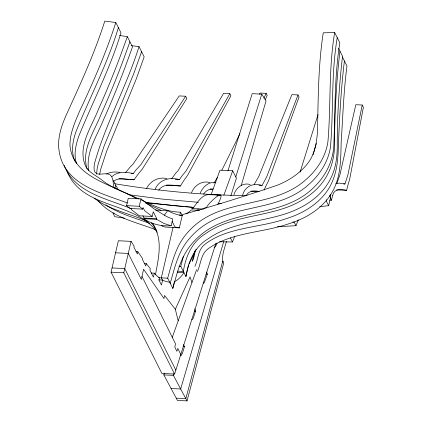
<?xml version="1.0" encoding="UTF-8"?>
<svg xmlns="http://www.w3.org/2000/svg" width="422" height="422" viewBox="0 0 422 422"><rect width="100%" height="100%" fill="white"/><g stroke="black" fill="none" stroke-linecap="round" stroke-linejoin="round"><path stroke-width="0.63" d="M96.622 174.144L97.192 168.156L98.342 163.509L103.97 146.365L133.658 73.903L141.592 51.721M339.947 51.094C336.176 83.018 334.614 115.148 334.504 147.283C334.113 156.214 332.193 165.123 328.2 173.157C319.559 191.055 301.746 202.46 283.394 208.547C257.483 217.077 228.355 217.509 205.419 233.762C191.973 241.838 185.669 256.55 183.343 271.43L177.625 271.146M344.405 60.963C340.776 90.967 339.304 121.214 338.17 151.408C337.748 163.029 335.986 174.877 330.595 185.321C321.564 202.481 303.945 213.289 285.842 218.775C259.039 228.297 227.015 226.651 203.958 245.082C197.892 250.584 198.192 259.477 194.874 266.34M334.678 32.531C328.485 68.675 331.07 105.489 327.91 141.834C325.673 156.852 316.933 170.235 305.502 179.962C275.265 207.049 229.452 198.546 197.876 222.858A65.384 53.921 -26.6 0 0 186.207 234.184C175.626 246.612 172.007 262.88 167.666 278.182L172.804 288.421C177.15 273.124 180.769 256.856 191.351 244.428A65.384 53.921 -26.6 0 1 203.019 233.102C236.025 207.925 284.929 217.594 314.743 186.45C325.684 175.868 332.821 161.452 333.807 146.197C335.216 111.703 334.372 76.989 339.821 42.775L334.678 32.531L323.252 32.821C318.22 65.363 318.214 98.315 317.508 131.142C316.758 142.641 314.722 154.784 307.269 164C299.52 173.616 288.864 180.537 277.512 185.168C246.1 195.745 214.445 205.867 182.468 214.582L179.371 227.875L165.308 227.062L162.259 226.366L161.705 225.258M337.247 37.653C331.054 73.797 333.638 110.611 330.479 146.956C328.242 161.974 319.501 175.357 308.076 185.084C277.84 212.171 232.021 203.668 200.45 227.98A65.384 53.921 -26.6 0 0 188.776 239.306C178.2 251.734 174.581 268.002 170.235 283.304M99.587 174.45L100.916 168.631L106.539 151.487L136.232 79.025L144.16 56.843L139.017 46.599L131.231 45.618M329.988 196.299L330.289 194.51M336.825 183.575L339.958 174.655L355.82 104.703L362.229 105.02L347.876 175.051L344.964 183.981L343.714 183.918M155.481 274.711C157.907 260.965 161.61 246.469 157.084 232.738A65.384 53.921 -26.6 0 0 152.59 223.064M171.211 225.775L172.762 218.891A264.067 84.474 -87.2 0 1 164.369 215.209L153.603 208.552L140.969 198.894L128.262 198.266L126.547 205.641L130.002 208.489L142.705 209.117L143.069 207.571L144.646 210.715L152.184 216.454L153.276 211.76L156.747 218.675L156.588 219.34L163.963 223.454L171.211 225.775C161.579 226.282 151.767 224.504 143.886 218.707L144.039 218.042L142.884 215.737M215.832 243.431L174.597 374.071L161.895 373.438L111.065 272.158L118.376 240.746L131.084 241.379L134.106 246.084L133.874 247.07L137.345 253.986L137.862 251.765L135.958 251.67M174.597 374.071L123.773 272.791L131.084 241.379M142.705 209.117L139.249 206.274L140.969 198.894M144.387 263.486L146.297 263.581L145.727 266.008L142.261 259.097L142.43 258.348L137.862 251.765M151.145 273.018L154.32 273.176L153.408 277.117L149.937 270.201L150.301 268.64L146.297 263.581M173.094 227.236L161.315 277.866L162.454 280.139M169.639 282.118L168.473 282.017A150.359 48.097 -87.2 0 1 162.618 280.071L161.457 285.045L158.952 280.05L159.437 277.982A225.148 72.02 -87.2 0 1 154.32 273.176M179.83 215.141L180.51 212.203C166.558 211.897 153.808 205.794 141.396 200.039M172.804 288.421L174.233 282.286M147.204 203.024L192.026 207.202L191.72 208.51L203.789 209.112M197.781 210.082L198.071 208.827M183.406 256.18L180.774 266.308L185.917 276.552L188.544 265.248M194.684 250.99L192.305 261.223C194.637 257.61 194.131 252.936 196.161 249.138M204.528 208.705L204.728 207.83L206.02 207.846M206.442 207.524C208.769 202.439 228.597 184.224 217.826 204.295M326.538 199.712L326.253 200.925L328.654 205.704L319.765 206.627M328.654 205.704L330.632 197.19L329.835 195.597M194.737 308.762L195.592 311.141L193.018 318.805A5.059 1.619 -87.2 0 1 192.622 319.217L192.522 319.275A7.084 2.268 -87.2 0 1 192.11 319.364L191.799 319.285M164.401 373.032L163.815 374.9L177.43 400.425L187.02 400.9L223.649 263.286A2.743 0.876 -87.2 0 0 223.307 261.498L223.191 261.292A1.63 0.522 -87.2 0 0 222.452 262.157L185.812 398.637L176.222 398.157M206.595 272.021L207.366 274.11L204.412 282.418A6.309 2.02 -87.2 0 1 203.995 282.872A7.121 2.279 -87.2 0 1 203.341 283.088L203.262 283.078M313.04 154.811L316.336 143.443M185.917 276.552C188.238 261.672 194.542 246.96 207.993 238.884C230.924 222.631 260.052 222.199 285.963 213.669C304.315 207.582 322.128 196.177 330.769 178.279C335.981 168.025 337.342 156.383 337.252 145.015C337.162 115.343 339.204 85.698 342.516 56.216L338.518 48.25M223.665 241.685L180.669 389L171.084 388.52M226.466 241.405L223.581 251.29A14.074 4.5 -87.2 0 0 222.452 262.157M241.162 185.749L266.024 100.995L261.782 94.153L252.198 93.679L227.938 170.857M183.486 344.589L184.483 346.599L182.489 353.066L181.291 355.445A4.515 1.445 -87.2 0 1 180.954 355.672A4.051 1.298 -87.2 0 1 180.706 355.677L180.379 355.472M300.079 172.139L318.04 114.568M187.02 400.9L173.405 375.374L173.991 373.507M235.756 176.982L261.782 94.153M230.876 195.771L236.415 178.211L232.691 170.789L219.983 170.156L211.142 194.568M127.381 202.982C101.138 192.996 64.123 184.493 59.17 151.308C57.086 139.112 61.074 126.964 65.843 115.886C80.022 84.811 94.475 53.731 104.788 21.1L115.818 22.508C106.017 53.082 93.083 82.501 79.447 111.529C74.942 122.232 69.867 133.299 69.941 145.152C72.463 177.873 113.787 184.651 135.736 198.266L136.913 198.836M118.392 27.63C107.589 63.474 90.134 96.685 76.145 131.253C72.658 141.059 70.5 152.453 75.512 162.148M139.017 46.599C126.621 86.31 105.864 122.987 94.623 163.034C94.09 166.4 92.856 171.997 96.902 173.743C101.148 175.035 105.906 172.556 109.957 174.671C113.945 177.831 112.774 183.834 114.135 188.207M172.281 337.31L196.652 269.574M223.85 195.201L232.691 170.789M119.642 35.48L127.365 36.661L120.333 56.01A985.317 812.603 -26.6 0 1 98.458 109.298C91.59 126.964 76.688 147.241 85.888 166.774C89.796 173.273 97.329 176.111 102.91 180.869C113.755 189.051 126.869 193.281 139.044 199.005M129.934 41.783L122.902 61.132A985.317 812.603 -26.6 0 1 101.027 114.42C94.317 131.537 80.913 150 87.196 169.248M254.171 184.556L258.86 176.285L291.876 94.644L298.016 94.95L266.778 176.681L262.046 185.522L258.913 185.369M219.387 241.727A436.332 203.499 13.1 0 0 232.511 241.975L234.558 236.716M277.396 226.762L295.991 225.691L298.275 219.857M332.747 195.339C334.018 188.365 341.445 189.262 346.652 190.327L336.561 189.874M242.655 195.212C244.607 186.355 253.886 182.32 262.046 185.522M233.92 194.779C235.919 187.848 242.75 182.193 250.177 184.541M265.306 99.608L267.2 95.419L266.171 93.362L260.031 93.062L259.451 94.238M178.137 320.657L175.336 309.284L190.048 276.901L191.904 282.497M263.929 98.115L266.171 93.362M193.956 254.118L188.95 264.14M221.856 170.224L239.923 133.7M200.281 193.107C202.745 186.872 208.737 181.291 215.89 182.642M191.541 192.675C194.331 185.379 202.038 180.247 209.882 182.541M171.664 178.786L175.858 173.015L178.163 170.525L223.607 93.352L229.826 93.658L186.076 170.921L181.639 176.333L179.487 179.667L175.104 179.45M213.943 183.132L217.483 177.335M155.185 189.114C159.189 179.519 170.214 176.728 179.487 179.667M146.45 188.681C150.095 181.091 158.625 176.417 166.943 178.654M113.571 181.143C119.69 176.807 127.296 179.735 134.101 179.761A142.103 54.718 -79.2 0 1 142.246 169.185L186.793 98.553L185.638 96.242L140.806 164.754L135.794 170.14L133.336 173.463L131.458 173.368M197.443 271.462C200.909 263.887 200.767 253.907 208.31 248.611C231.678 232.132 262.12 232.965 288.411 223.897C308.018 218.021 327.219 205.572 335.226 186.002C341.013 172.06 340.744 156.667 341.182 141.861C342.896 116.588 343.64 91.215 346.974 66.085L342.406 56.975M164.369 215.209L167.645 210.673A418.561 133.89 -87.2 0 0 181.27 215.552L182.209 215.679M192.632 208.415C197.069 203.578 201.009 195.175 208.399 194.589A352.349 11.241 3.5 0 0 221.107 195.222M203.546 194.162C205.604 190.929 209.265 188.676 213.168 188.924M125.556 172.582L130.303 166.838L132.888 164.358L179.229 95.926L185.638 96.242M246.506 194.943C249.191 190.596 254.761 190.417 259.219 191.509M158.719 190.174C163.699 182.853 173.099 185.427 180.426 185.981A140.69 50.614 -82.4 0 1 187.579 175.357L230.897 95.789L229.826 93.658M111.914 176.623C117.712 171.137 126.167 172.181 133.336 173.463M185.97 213.907L188.349 212.472A103.759 33.19 -87.2 0 0 191.356 209.934L199.659 210.298M106.56 174.049C110.601 171.733 115.464 171.675 119.953 172.366M335.764 183.802L339.03 183.069L344.964 183.981M182.446 215.231L180.115 215.663M214.081 247.482L214.429 247.403A9.432 3.017 -87.2 0 0 215.315 246.659L215.711 246.063A13.293 4.252 -87.2 0 0 216.365 244.776L216.871 243.473A27.293 8.73 -87.2 0 0 217.035 242.988M246.849 195.586C202.565 195.233 158.355 190.934 114.678 183.723M221.218 203.541L218.232 203.42M129.063 179.514L118.92 178.749M130.319 179.572L134.101 179.761M180.426 185.981L166.337 185.068M258.322 191.604L250.932 191.097M329.677 200.139L331.56 200.228A35.648 8.556 84.5 0 1 332.747 195.339M208.679 194.653L210.583 194.748M216.919 195.117L219.477 195.186M126.547 205.641L139.249 206.274M155.57 210.072L167.645 210.673M114.204 213.126L112.948 213.063L114.763 216.681L124.437 218.142M292.915 222.009L294.176 222.072L295.991 225.691M152.184 216.454L139.476 215.821L131.938 210.082L131.152 208.51M144.039 218.042L156.747 218.675M143.886 218.707L156.588 219.34M115.57 252.799L128.277 253.432L141.349 279.485L143.575 269.225L163.947 298.512L164.585 295.453L175.336 309.284M178.87 266.213L180.774 266.308M112.052 267.938L124.754 268.571L175.847 370.11M177.599 272.317L183.95 272.633L183.132 273.809A92.592 29.619 -87.2 0 1 174.46 281.653M206.084 274.047L207.366 274.11M111.065 272.158L123.773 272.791M158.772 277.739L167.666 278.182M158.804 279.881L162.618 280.071M194.315 311.077L195.592 311.141M183.206 346.536L184.483 346.599M163.815 374.9L173.405 375.374M198.398 202.317L161.684 199.026L127.919 194.626M189.082 207.044L193.951 207.429M184.81 206.68L188.47 206.991M179.297 206.179L183.586 206.569M174.998 205.762L178.685 206.121M174.386 205.704L145.21 202.302M179.371 227.875L174.966 226.999L172.181 221.455M210.167 189.051L212.445 189.367M149.815 223.449C134.876 217.937 119.109 213.775 105.727 204.834M155.322 229.61C135.61 221.882 112.373 217.557 98.01 200.614M129.95 208.104C106.075 198.519 74.457 192.353 64.133 165.271M147.726 221.582C130.05 213.474 109.926 210.225 94.201 198.182M161.035 210.404L145.131 202.808M130.509 208.373L131.622 208.906M115.702 185.374L116.92 187.02L117.727 189.267M151.192 222.784L153.466 225.643A65.384 53.921 -26.6 0 1 156.931 231.319M113.518 180.648L115.127 184.029L115.966 188.998M362.229 105.02L363.384 107.33L349.622 179.498A142.583 34.224 84.5 0 0 346.652 190.327M298.016 94.95L299.045 97.002L268.403 181.122A140.062 42.211 -89.2 0 0 264.056 190.185M330.168 197.449L331.56 200.228M230.475 237.918L232.511 241.975M127.365 36.661L132.503 46.905L125.471 66.254A985.317 812.603 -26.6 0 1 103.596 119.542C97.165 135.789 85.392 152.416 88.715 170.768M115.818 22.508L120.961 32.752C110.163 68.596 92.708 101.807 78.719 136.375C75.781 145.062 73.412 154.79 76.667 163.736M192.026 207.202L192.88 208.906M180.51 212.203L182.225 215.621M142.008 276.447L175.52 343.819L174.808 347.042L176.834 351.299L177.815 348.44L180.795 354.433M66.702 170.393C81.224 209.18 133.183 200.972 156.035 230.765A65.384 53.921 -26.6 0 1 157.074 232.279"/></g></svg>
